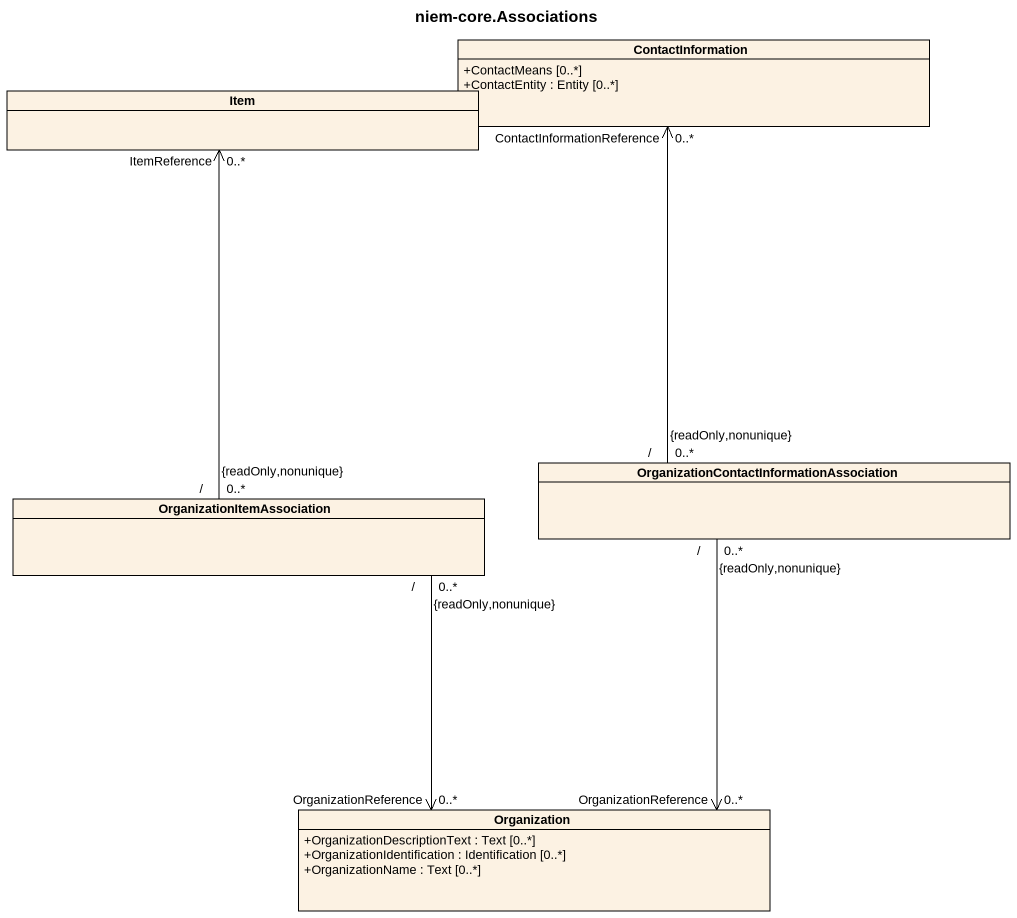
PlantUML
@startuml
title niem-core.Associations
hide circle
hide empty members
skinparam classAttributeIconSize 0
class ContactInformation {
  +ContactMeans [0..*]
  +ContactEntity : Entity [0..*]
}
class Item
class "OrganizationContactInformationAssociation" as OrganizationContactInformati
class OrganizationItemAssociation
class Organization {
  +OrganizationDescriptionText : Text [0..*]
  +OrganizationIdentification : Identification [0..*]
  +OrganizationName : Text [0..*]
}
OrganizationContactInformati "/\n0..*\n{readOnly,nonunique}" -up-> "ContactInformationReference\n0..*" ContactInformation
OrganizationContactInformati "/\n0..*\n{readOnly,nonunique}" --> "OrganizationReference\n0..*" Organization
OrganizationItemAssociation "/\n0..*\n{readOnly,nonunique}" -up-> "ItemReference\n0..*" Item
OrganizationItemAssociation "/\n0..*\n{readOnly,nonunique}" --> "OrganizationReference\n0..*" Organization
@enduml
